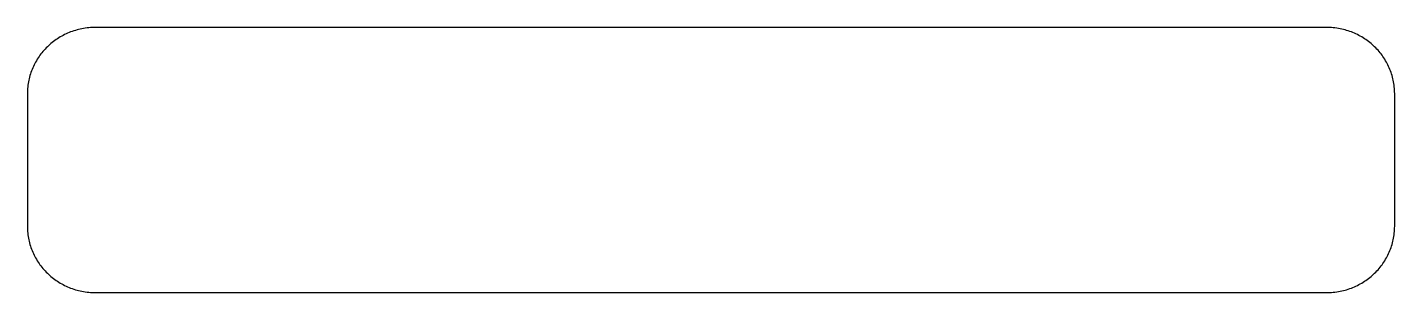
# Model space of a CAD drawing. Extents: x -1000 to 1000, y -1450 to 1450.
# Drawn here: x -33.1 to 238.5, y 757.5 to 810.1 of the extents above; entities that cross this region are included whole.
import ezdxf

# ---------------------------------------------------------------- set-up
doc = ezdxf.new("R2010")
doc.units = 0
doc.layers.add('LAYER_1', color=18, linetype='CONTINUOUS')

msp = doc.modelspace()

# ---------------------------------------------------------------- linework, layer by layer
at = {"layer": 'LAYER_1'}
msp.add_lwpolyline([(-19.48, 757.51), (224.88, 757.51), (225.23, 757.52), (225.58, 757.53), (225.93, 757.55), (226.27, 757.58), (226.61, 757.62), (226.95, 757.67), (227.28, 757.72), (227.62, 757.78), (227.95, 757.85), (228.27, 757.93), (228.6, 758.01), (228.92, 758.1), (229.24, 758.2), (229.55, 758.31), (229.86, 758.43), (230.17, 758.55), (230.47, 758.68), (230.77, 758.81), (231.06, 758.95), (231.35, 759.1), (231.64, 759.26), (231.92, 759.42), (232.2, 759.59), (232.47, 759.76), (232.74, 759.94), (233, 760.13), (233.26, 760.32), (233.52, 760.52), (233.77, 760.72), (234.01, 760.93), (234.25, 761.15), (234.48, 761.37), (234.71, 761.59), (234.93, 761.82), (235.15, 762.06), (235.36, 762.3), (235.56, 762.55), (235.76, 762.8), (235.95, 763.05), (236.14, 763.31), (236.32, 763.58), (236.49, 763.85), (236.66, 764.12), (236.82, 764.4), (236.97, 764.68), (237.12, 764.97), (237.26, 765.26), (237.39, 765.55), (237.51, 765.85), (237.63, 766.15), (237.74, 766.45), (237.85, 766.76), (237.94, 767.07), (238.03, 767.38), (238.11, 767.7), (238.18, 768.02), (238.24, 768.34), (238.3, 768.67), (238.35, 768.99), (238.39, 769.33), (238.42, 769.66), (238.44, 769.99), (238.45, 770.33), (238.46, 770.67), (238.46, 796.99), (238.45, 797.32), (238.44, 797.66), (238.42, 798), (238.39, 798.33), (238.35, 798.66), (238.3, 798.99), (238.24, 799.31), (238.18, 799.64), (238.11, 799.96), (238.03, 800.27), (237.94, 800.59), (237.85, 800.9), (237.74, 801.21), (237.63, 801.51), (237.51, 801.81), (237.39, 802.11), (237.26, 802.4), (237.12, 802.69), (236.97, 802.98), (236.82, 803.26), (236.66, 803.53), (236.49, 803.81), (236.32, 804.08), (236.14, 804.34), (235.95, 804.6), (235.76, 804.86), (235.56, 805.11), (235.36, 805.35), (235.15, 805.6), (234.93, 805.83), (234.71, 806.06), (234.48, 806.29), (234.25, 806.51), (234.01, 806.72), (233.77, 806.93), (233.52, 807.14), (233.26, 807.34), (233, 807.53), (232.74, 807.72), (232.47, 807.9), (232.2, 808.07), (231.92, 808.24), (231.64, 808.4), (231.35, 808.55), (231.06, 808.7), (230.77, 808.85), (230.47, 808.98), (230.17, 809.11), (229.86, 809.23), (229.55, 809.34), (229.24, 809.45), (228.92, 809.55), (228.6, 809.64), (228.27, 809.73), (227.95, 809.81), (227.62, 809.88), (227.28, 809.94), (226.95, 809.99), (226.61, 810.04), (226.27, 810.07), (225.93, 810.1), (225.58, 810.13), (225.23, 810.14), (224.88, 810.14), (-19.48, 810.14), (-19.83, 810.14), (-20.17, 810.13), (-20.52, 810.1), (-20.86, 810.07), (-21.2, 810.04), (-21.54, 809.99), (-21.88, 809.94), (-22.21, 809.88), (-22.54, 809.81), (-22.87, 809.73), (-23.19, 809.64), (-23.51, 809.55), (-23.83, 809.45), (-24.14, 809.34), (-24.45, 809.23), (-24.76, 809.11), (-25.06, 808.98), (-25.36, 808.85), (-25.66, 808.7), (-25.95, 808.55), (-26.23, 808.4), (-26.51, 808.24), (-26.79, 808.07), (-27.07, 807.9), (-27.33, 807.72), (-27.6, 807.53), (-27.86, 807.34), (-28.11, 807.14), (-28.36, 806.93), (-28.6, 806.72), (-28.84, 806.51), (-29.07, 806.29), (-29.3, 806.06), (-29.52, 805.83), (-29.74, 805.6), (-29.95, 805.35), (-30.16, 805.11), (-30.35, 804.86), (-30.55, 804.6), (-30.73, 804.34), (-30.91, 804.08), (-31.09, 803.81), (-31.25, 803.53), (-31.41, 803.26), (-31.57, 802.98), (-31.71, 802.69), (-31.85, 802.4), (-31.98, 802.11), (-32.11, 801.81), (-32.23, 801.51), (-32.34, 801.21), (-32.44, 800.9), (-32.54, 800.59), (-32.62, 800.27), (-32.7, 799.96), (-32.77, 799.64), (-32.84, 799.31), (-32.89, 798.99), (-32.94, 798.66), (-32.98, 798.33), (-33.01, 798), (-33.03, 797.66), (-33.05, 797.32), (-33.05, 796.99), (-33.05, 770.67), (-33.05, 770.33), (-33.03, 769.99), (-33.01, 769.66), (-32.98, 769.33), (-32.94, 768.99), (-32.89, 768.67), (-32.84, 768.34), (-32.77, 768.02), (-32.7, 767.7), (-32.62, 767.38), (-32.54, 767.07), (-32.44, 766.76), (-32.34, 766.45), (-32.23, 766.15), (-32.11, 765.85), (-31.98, 765.55), (-31.85, 765.26), (-31.71, 764.97), (-31.57, 764.68), (-31.41, 764.4), (-31.25, 764.12), (-31.09, 763.85), (-30.91, 763.58), (-30.73, 763.31), (-30.55, 763.05), (-30.35, 762.8), (-30.16, 762.55), (-29.95, 762.3), (-29.74, 762.06), (-29.52, 761.82), (-29.3, 761.59), (-29.07, 761.37), (-28.84, 761.15), (-28.6, 760.93), (-28.36, 760.72), (-28.11, 760.52), (-27.86, 760.32), (-27.6, 760.13), (-27.33, 759.94), (-27.07, 759.76), (-26.79, 759.59), (-26.51, 759.42), (-26.23, 759.26), (-25.95, 759.1), (-25.66, 758.95), (-25.36, 758.81), (-25.06, 758.68), (-24.76, 758.55), (-24.45, 758.43), (-24.14, 758.31), (-23.83, 758.2), (-23.51, 758.1), (-23.19, 758.01), (-22.87, 757.93), (-22.54, 757.85), (-22.21, 757.78), (-21.88, 757.72), (-21.54, 757.67), (-21.2, 757.62), (-20.86, 757.58), (-20.52, 757.55), (-20.17, 757.53), (-19.83, 757.52)], close=True, dxfattribs=at)

doc.saveas('drawing.dxf')
